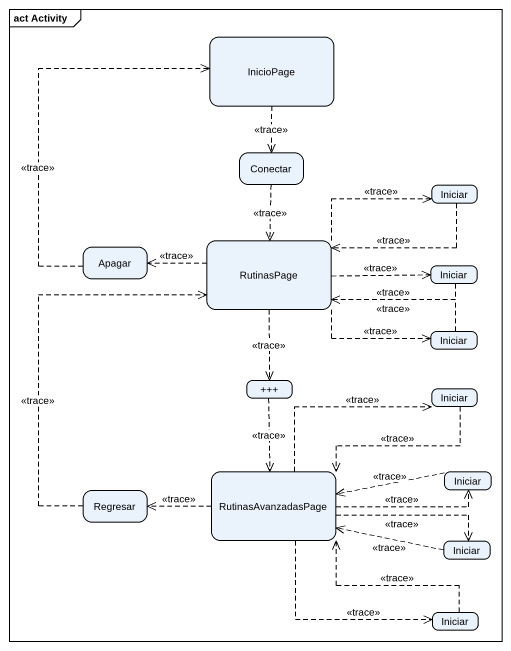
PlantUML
@startuml
mainframe act Activity
hide empty description
state InicioPage
state Conectar
state Iniciar
state Apagar
state RutinasPage
state "Iniciar" as Iniciar_2
state "Iniciar" as Iniciar_3
state "+++" as state1
state "Iniciar" as Iniciar_4
state Regresar
state RutinasAvanzadasPage
state "Iniciar" as Iniciar_5
state "Iniciar" as Iniciar_6
state "Iniciar" as Iniciar_7
InicioPage -[dashed]-> Conectar : <<trace>>
Conectar -[dashed]-> RutinasPage : <<trace>>
Iniciar -left[dashed]-> RutinasPage : <<trace>>
Apagar -up[dashed]-> InicioPage : <<trace>>
RutinasPage -right[dashed]-> Iniciar : <<trace>>
RutinasPage -left[dashed]-> Apagar : <<trace>>
RutinasPage -right[dashed]-> Iniciar_2 : <<trace>>
RutinasPage -right[dashed]-> Iniciar_3 : <<trace>>
RutinasPage -[dashed]-> state1 : <<trace>>
Iniciar_2 -left[dashed]-> RutinasPage : <<trace>>
Iniciar_3 -left[dashed]-> RutinasPage : <<trace>>
state1 -[dashed]-> RutinasAvanzadasPage : <<trace>>
Iniciar_4 -[dashed]-> RutinasAvanzadasPage : <<trace>>
Regresar -up[dashed]-> RutinasPage : <<trace>>
RutinasAvanzadasPage -up[dashed]-> Iniciar_4 : <<trace>>
RutinasAvanzadasPage -left[dashed]-> Regresar : <<trace>>
RutinasAvanzadasPage -right[dashed]-> Iniciar_5 : <<trace>>
RutinasAvanzadasPage -right[dashed]-> Iniciar_6 : <<trace>>
RutinasAvanzadasPage -[dashed]-> Iniciar_7 : <<trace>>
Iniciar_5 -left[dashed]-> RutinasAvanzadasPage : <<trace>>
Iniciar_6 -left[dashed]-> RutinasAvanzadasPage : <<trace>>
Iniciar_7 -up[dashed]-> RutinasAvanzadasPage : <<trace>>
@enduml
